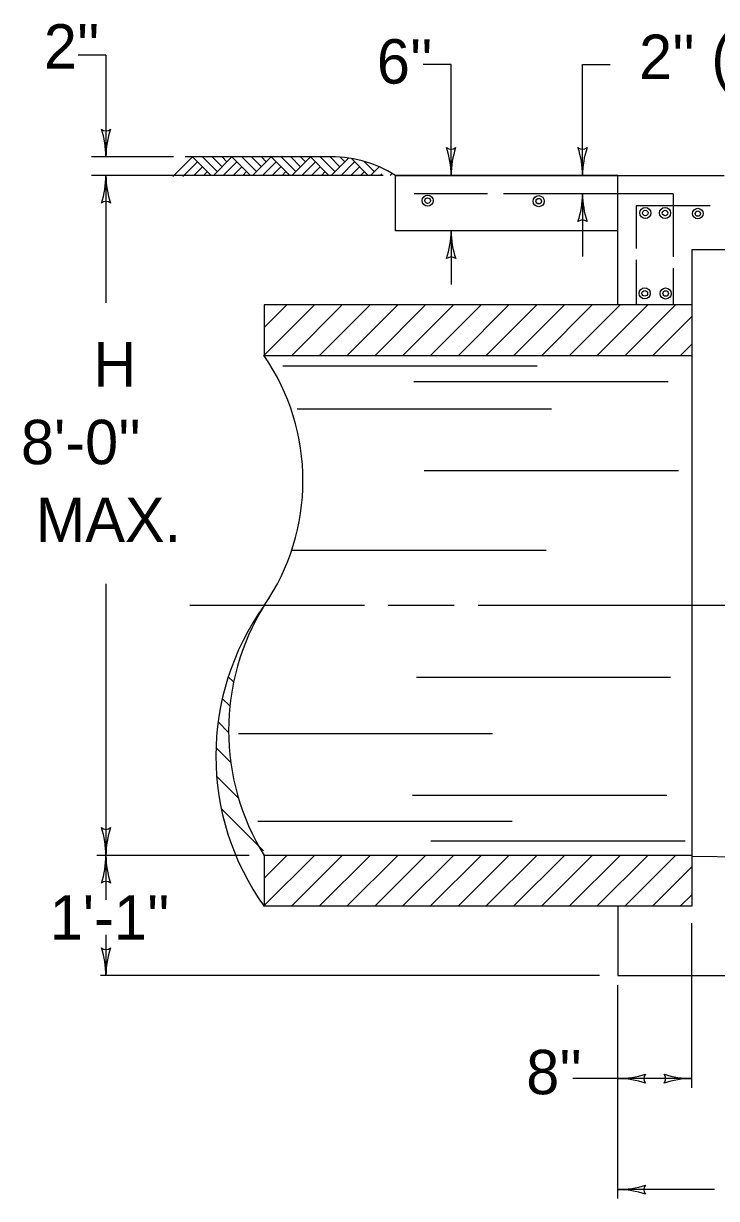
# Model space of a CAD drawing. Extents: x 997.6 to 1036.7, y 998.9 to 1022.9.
# Drawn here: x 1016.97 to 1020.08, y 1005.78 to 1011.07 of the extents above; entities that cross this region are included whole.
import ezdxf

# ---------------------------------------------------------------- set-up
doc = ezdxf.new("R2010")
doc.units = 0
doc.layers.add('Level 1', color=7, linetype='Continuous')

msp = doc.modelspace()

# ---------------------------------------------------------------- linework, layer by layer
at = {"layer": 'Level 1'}
for p, q in [((1017.3364, 1010.9321), (1017.2114, 1010.9321)), ((1017.3364, 1010.9321), (1017.3364, 1010.4738)), ((1018.8899, 1010.8904), (1018.7649, 1010.8904)), ((1018.8899, 1010.3904), (1018.8899, 1010.8904)), ((1019.4814, 1010.3904), (1019.4814, 1010.8904)), ((1019.4814, 1010.8904), (1019.6064, 1010.8904)), ((1017.6408, 1010.4738), (1017.2718, 1010.4738)), ((1017.638, 1010.3853), (1017.7264, 1010.4738)), ((1017.6823, 1010.3853), (1017.7485, 1010.4517)), ((1018.3276, 1010.4738), (1017.6934, 1010.4738)), ((1017.7264, 1010.4738), (1017.8098, 1010.3904)), ((1017.7707, 1010.4738), (1017.8369, 1010.4074)), ((1017.8148, 1010.4738), (1017.859, 1010.4295)), ((1017.8199, 1010.3904), (1017.9033, 1010.4738)), ((1017.859, 1010.4738), (1017.8811, 1010.4517)), ((1017.8641, 1010.3904), (1017.9253, 1010.4517)), ((1017.9033, 1010.4738), (1017.9865, 1010.3904)), ((1017.9474, 1010.4738), (1018.0138, 1010.4074)), ((1017.9916, 1010.4738), (1018.0358, 1010.4295)), ((1017.9967, 1010.3904), (1018.08, 1010.4738)), ((1017.9967, 1010.3904), (1018.08, 1010.4738)), ((1018.0358, 1010.4738), (1018.0579, 1010.4517)), ((1018.0408, 1010.3904), (1018.1021, 1010.4517)), ((1018.0408, 1010.3904), (1018.1021, 1010.4517)), ((1018.08, 1010.4738), (1018.1633, 1010.3904)), ((1018.08, 1010.4738), (1018.1633, 1010.3904)), ((1018.1243, 1010.4738), (1018.1905, 1010.4074)), ((1018.1684, 1010.4738), (1018.2126, 1010.4295)), ((1018.1735, 1010.3904), (1018.2568, 1010.4738)), ((1018.2126, 1010.4738), (1018.2347, 1010.4517)), ((1018.2177, 1010.3904), (1018.2789, 1010.4517)), ((1018.2568, 1010.4738), (1018.3401, 1010.3904)), ((1018.301, 1010.4738), (1018.3673, 1010.4074)), ((1018.3452, 1010.4738), (1018.3894, 1010.4295)), ((1018.3503, 1010.3904), (1018.4281, 1010.4683)), ((1018.3894, 1010.4738), (1018.4115, 1010.4517)), ((1018.3944, 1010.3904), (1018.4557, 1010.4517)), ((1018.4412, 1010.4662), (1018.5169, 1010.3904)), ((1018.4984, 1010.4532), (1018.5441, 1010.4074)), ((1018.5845, 1010.3904), (1017.2717, 1010.3904)), ((1017.3364, 1010.3904), (1017.3364, 1009.8168)), ((1017.7314, 1010.3904), (1017.7706, 1010.4296)), ((1017.7757, 1010.3904), (1017.7928, 1010.4074)), ((1017.9083, 1010.3904), (1017.9474, 1010.4296)), ((1017.9525, 1010.3904), (1017.9695, 1010.4074)), ((1018.085, 1010.3904), (1018.1242, 1010.4296)), ((1018.085, 1010.3904), (1018.1242, 1010.4296)), ((1018.1293, 1010.3904), (1018.1463, 1010.4074)), ((1018.1293, 1010.3904), (1018.1463, 1010.4074)), ((1018.2618, 1010.3904), (1018.301, 1010.4296)), ((1018.3061, 1010.3904), (1018.3231, 1010.4074)), ((1018.4386, 1010.3904), (1018.4778, 1010.4296)), ((1018.4828, 1010.3904), (1018.4999, 1010.4074)), ((1018.5271, 1010.3904), (1018.5658, 1010.4292)), ((1018.5713, 1010.3904), (1018.5783, 1010.3975)), ((1018.6154, 1010.3904), (1018.6246, 1010.3996)), ((1018.6399, 1010.1404), (1018.6399, 1010.3904)), ((1018.6399, 1010.3904), (1019.6399, 1010.3904)), ((1019.6399, 1010.3904), (1018.6399, 1010.3904)), ((1019.6399, 1009.8071), (1019.6399, 1010.3904)), ((1019.6399, 1010.3904), (1020.119, 1010.3904)), ((1019.0543, 1010.3071), (1018.7233, 1010.3071)), ((1019.8899, 1010.3071), (1019.1251, 1010.3071)), ((1019.4814, 1010.3071), (1019.4814, 1010.0258)), ((1019.8899, 1010.3071), (1019.8899, 1010.0232)), ((1020.0566, 1010.2536), (1019.7233, 1010.2536)), ((1019.7233, 1010.2536), (1019.7233, 1010.0618)), ((1019.6399, 1010.1404), (1018.6399, 1010.1404)), ((1018.8899, 1010.1404), (1018.8899, 1009.8996)), ((1019.9733, 1010.0571), (1019.9733, 1007.0988)), ((1019.9733, 1010.0571), (1020.2233, 1010.0571)), ((1019.7233, 1010.0103), (1019.7233, 1009.8071)), ((1019.8899, 1009.9718), (1019.8899, 1009.8071)), ((1018.0462, 1009.5779), (1018.2753, 1009.8071)), ((1019.9733, 1009.8071), (1018.0483, 1009.8071)), ((1018.0483, 1009.8071), (1018.0483, 1009.5779)), ((1018.0483, 1009.7051), (1018.1503, 1009.8071)), ((1018.1712, 1009.5779), (1018.4003, 1009.8071)), ((1018.2962, 1009.5779), (1018.5253, 1009.8071)), ((1018.4212, 1009.5779), (1018.6503, 1009.8071)), ((1018.5462, 1009.5779), (1018.7753, 1009.8071)), ((1018.6712, 1009.5779), (1018.9003, 1009.8071)), ((1018.7962, 1009.5779), (1019.0253, 1009.8071)), ((1018.9212, 1009.5779), (1019.1503, 1009.8071)), ((1019.0462, 1009.5779), (1019.2753, 1009.8071)), ((1019.1712, 1009.5779), (1019.4003, 1009.8071)), ((1019.2962, 1009.5779), (1019.5253, 1009.8071)), ((1019.4212, 1009.5779), (1019.6503, 1009.8071)), ((1019.5462, 1009.5779), (1019.7753, 1009.8071)), ((1019.6712, 1009.5779), (1019.9003, 1009.8071)), ((1019.7962, 1009.5779), (1019.9733, 1009.755)), ((1019.9212, 1009.5779), (1019.9733, 1009.63)), ((1019.9733, 1009.5779), (1018.0462, 1009.5779)), ((1019.2768, 1009.5317), (1018.1327, 1009.5317)), ((1019.8663, 1009.4609), (1018.7222, 1009.4609)), ((1019.3416, 1009.3372), (1018.1975, 1009.3372)), ((1019.9134, 1009.0601), (1018.7693, 1009.0601)), ((1019.318, 1008.7005), (1018.1739, 1008.7005)), ((1017.3364, 1008.5514), (1017.3364, 1007.3279)), ((1018.4995, 1008.4529), (1017.7146, 1008.4529)), ((1018.9033, 1008.4529), (1018.6072, 1008.4529)), ((1020.1551, 1008.4529), (1019.011, 1008.4529)), ((1017.8871, 1008.1328), (1017.9109, 1008.109)), ((1019.878, 1008.1287), (1018.7339, 1008.1287)), ((1017.8602, 1008.0348), (1017.8941, 1008.0008)), ((1017.8411, 1007.9288), (1017.8884, 1007.8815)), ((1019.0763, 1007.8752), (1017.9323, 1007.8752)), ((1017.8316, 1007.8133), (1017.8981, 1007.7468)), ((1017.8345, 1007.6854), (1017.9321, 1007.5878)), ((1019.8603, 1007.5981), (1018.7163, 1007.5981)), ((1017.8552, 1007.5398), (1018.0462, 1007.3488)), ((1019.1648, 1007.4802), (1018.0207, 1007.4802)), ((1019.9429, 1007.3918), (1018.7988, 1007.3918)), ((1017.9808, 1007.3279), (1017.2954, 1007.3279)), ((1017.3364, 1007.3279), (1017.3364, 1007.1278)), ((1019.9733, 1007.3279), (1018.0462, 1007.3279)), ((1018.0462, 1007.0988), (1018.2753, 1007.3279)), ((1018.0483, 1007.3279), (1018.0483, 1007.0988)), ((1018.0483, 1007.2259), (1018.1503, 1007.3279)), ((1018.1712, 1007.0988), (1018.4003, 1007.3279)), ((1018.2962, 1007.0988), (1018.5253, 1007.3279)), ((1018.4212, 1007.0988), (1018.6503, 1007.3279)), ((1018.5462, 1007.0988), (1018.7753, 1007.3279)), ((1018.6712, 1007.0988), (1018.9003, 1007.3279)), ((1018.7962, 1007.0988), (1019.0253, 1007.3279)), ((1018.9212, 1007.0988), (1019.1503, 1007.3279)), ((1019.0462, 1007.0988), (1019.2753, 1007.3279)), ((1019.1712, 1007.0988), (1019.4003, 1007.3279)), ((1019.2962, 1007.0988), (1019.5253, 1007.3279)), ((1019.4212, 1007.0988), (1019.6503, 1007.3279)), ((1019.5462, 1007.0988), (1019.7753, 1007.3279)), ((1019.6712, 1007.0988), (1019.9003, 1007.3279)), ((1021.9733, 1007.2915), (1019.9733, 1007.3228)), ((1019.7962, 1007.0988), (1019.9733, 1007.2758)), ((1019.9212, 1007.0988), (1019.9733, 1007.1508)), ((1019.9733, 1007.0988), (1018.0462, 1007.0988)), ((1019.6399, 1007.0988), (1019.6399, 1006.7863)), ((1019.9733, 1006.2807), (1019.9733, 1007.0226)), ((1017.3364, 1006.9697), (1017.3364, 1006.7863)), ((1019.5573, 1006.7863), (1017.3113, 1006.7863)), ((1019.6399, 1006.7863), (1022.3066, 1006.7863)), ((1019.6399, 1005.7828), (1019.6399, 1006.7431)), ((1019.9733, 1006.3228), (1019.4373, 1006.3228)), ((1020.0753, 1005.8228), (1019.6399, 1005.8228))]:
    msp.add_line(p, q, dxfattribs=at)
for centre, radius in [((1018.7841, 1010.2768), 0.025), ((1018.7841, 1010.2768), 0.0125), ((1019.2844, 1010.2741), 0.025), ((1019.2844, 1010.2741), 0.0125), ((1019.7641, 1010.221), 0.025), ((1019.7641, 1010.221), 0.0125), ((1019.8531, 1010.221), 0.025), ((1019.8531, 1010.221), 0.0125), ((1020.0003, 1010.2183), 0.0238), ((1020.0003, 1010.2183), 0.0119), ((1019.7616, 1009.859), 0.025), ((1019.7616, 1009.859), 0.0125), ((1019.8555, 1009.8584), 0.025), ((1019.8555, 1009.8584), 0.0125)]:
    msp.add_circle(centre, radius, dxfattribs=at)
for centre, radius, start, end in [((1017.3365, 1010.6223), 0.0312, 228.7746, 310.8913), ((1016.9458, 1010.4738), 0.3906, 0, 18.6688), ((1017.727, 1010.4738), 0.3906, 161.3472, 179.9939), ((1018.89, 1010.539), 0.0312, 228.7746, 310.8913), ((1018.4993, 1010.3904), 0.3906, 0, 18.6688), ((1019.2805, 1010.3904), 0.3906, 161.3472, 179.9939), ((1019.4815, 1010.539), 0.0312, 228.7746, 310.8913), ((1019.0908, 1010.3904), 0.3906, 0, 18.6688), ((1019.872, 1010.3904), 0.3906, 161.3472, 179.9939), ((1016.9458, 1010.4738), 0.3906, 359.9878, 0), ((1018.3478, 1009.9227), 0.5514, 58.0173, 92.1046), ((1016.9458, 1010.3904), 0.3906, 341.3472, 359.9939), ((1017.727, 1010.3904), 0.3906, 179.9878, 180), ((1017.727, 1010.3904), 0.3906, 180, 198.6688), ((1018.4993, 1010.3904), 0.3906, 359.9878, 0), ((1019.0908, 1010.3904), 0.3906, 359.9878, 0), ((1019.0908, 1010.3071), 0.3906, 341.3472, 359.9939), ((1019.872, 1010.3071), 0.3906, 179.9878, 180), ((1019.872, 1010.3071), 0.3906, 180, 198.6688), ((1017.3364, 1010.2419), 0.0312, 48.7746, 130.8913), ((1019.4814, 1010.1585), 0.0312, 48.7746, 130.8913), ((1018.4993, 1010.1404), 0.3906, 341.3472, 359.9939), ((1019.2805, 1010.1404), 0.3906, 179.9878, 180), ((1019.2805, 1010.1404), 0.3906, 180, 198.6688), ((1018.8899, 1009.9919), 0.0312, 48.7746, 130.8913), ((1017.2315, 1009.0154), 0.9918, 325.4485, 34.5515), ((1018.9943, 1007.7758), 1.1633, 144.4063, 215.5937), ((1018.9574, 1007.8904), 1.069, 148.2517, 211.7483), ((1017.3365, 1007.4765), 0.0312, 228.7746, 310.8913), ((1016.9458, 1007.3279), 0.3906, 0, 18.6688), ((1017.727, 1007.3279), 0.3906, 161.3472, 179.9939), ((1016.9458, 1007.3279), 0.3906, 341.3472, 359.9939), ((1017.727, 1007.3279), 0.3906, 179.9878, 180), ((1016.9458, 1007.3279), 0.3906, 359.9878, 0), ((1017.727, 1007.3279), 0.3906, 180, 198.6688), ((1017.3364, 1007.1794), 0.0312, 48.7746, 130.8913), ((1017.3365, 1006.9348), 0.0312, 228.7746, 310.8913), ((1016.9458, 1006.7863), 0.3906, 0, 18.6688), ((1017.727, 1006.7863), 0.3906, 161.3472, 179.9939), ((1016.9458, 1006.7863), 0.3906, 359.9878, 0), ((1019.6399, 1006.7134), 0.3906, 269.9878, 270), ((1019.6399, 1006.7134), 0.3906, 270, 288.6688), ((1019.6399, 1005.9321), 0.3906, 71.3472, 89.9939), ((1019.7885, 1006.3227), 0.0312, 138.7746, 220.8913), ((1019.8247, 1006.3228), 0.0312, 318.7746, 40.8913), ((1019.9733, 1005.9321), 0.3906, 90, 108.6688), ((1019.9733, 1006.7134), 0.3906, 251.3472, 269.9939), ((1019.9733, 1005.9321), 0.3906, 89.9878, 90), ((1019.6399, 1006.2134), 0.3906, 270, 288.6688), ((1019.7885, 1005.8227), 0.0312, 138.7746, 220.8913), ((1019.6399, 1006.2134), 0.3906, 269.9878, 270), ((1019.6399, 1005.4321), 0.3906, 71.3472, 89.9939)]:
    msp.add_arc(centre, radius, start, end, dxfattribs=at)

# ---------------------------------------------------------------- texts
for s, p in [("2''", (1017.0569, 1010.8714)), ("2'' (TYP)", (1019.736, 1010.8243)), ("6''", (1018.5558, 1010.8038)), ('H', (1017.2798, 1009.4396)), ("8'-0''", (1016.9538, 1009.0896)), ('MAX.', (1017.0207, 1008.7396)), ("1'-1''", (1017.0833, 1006.9488)), ("8''", (1019.228, 1006.2522))]:
    msp.add_text(s, height=0.2, dxfattribs=at).set_placement(p)

doc.saveas('drawing.dxf')
